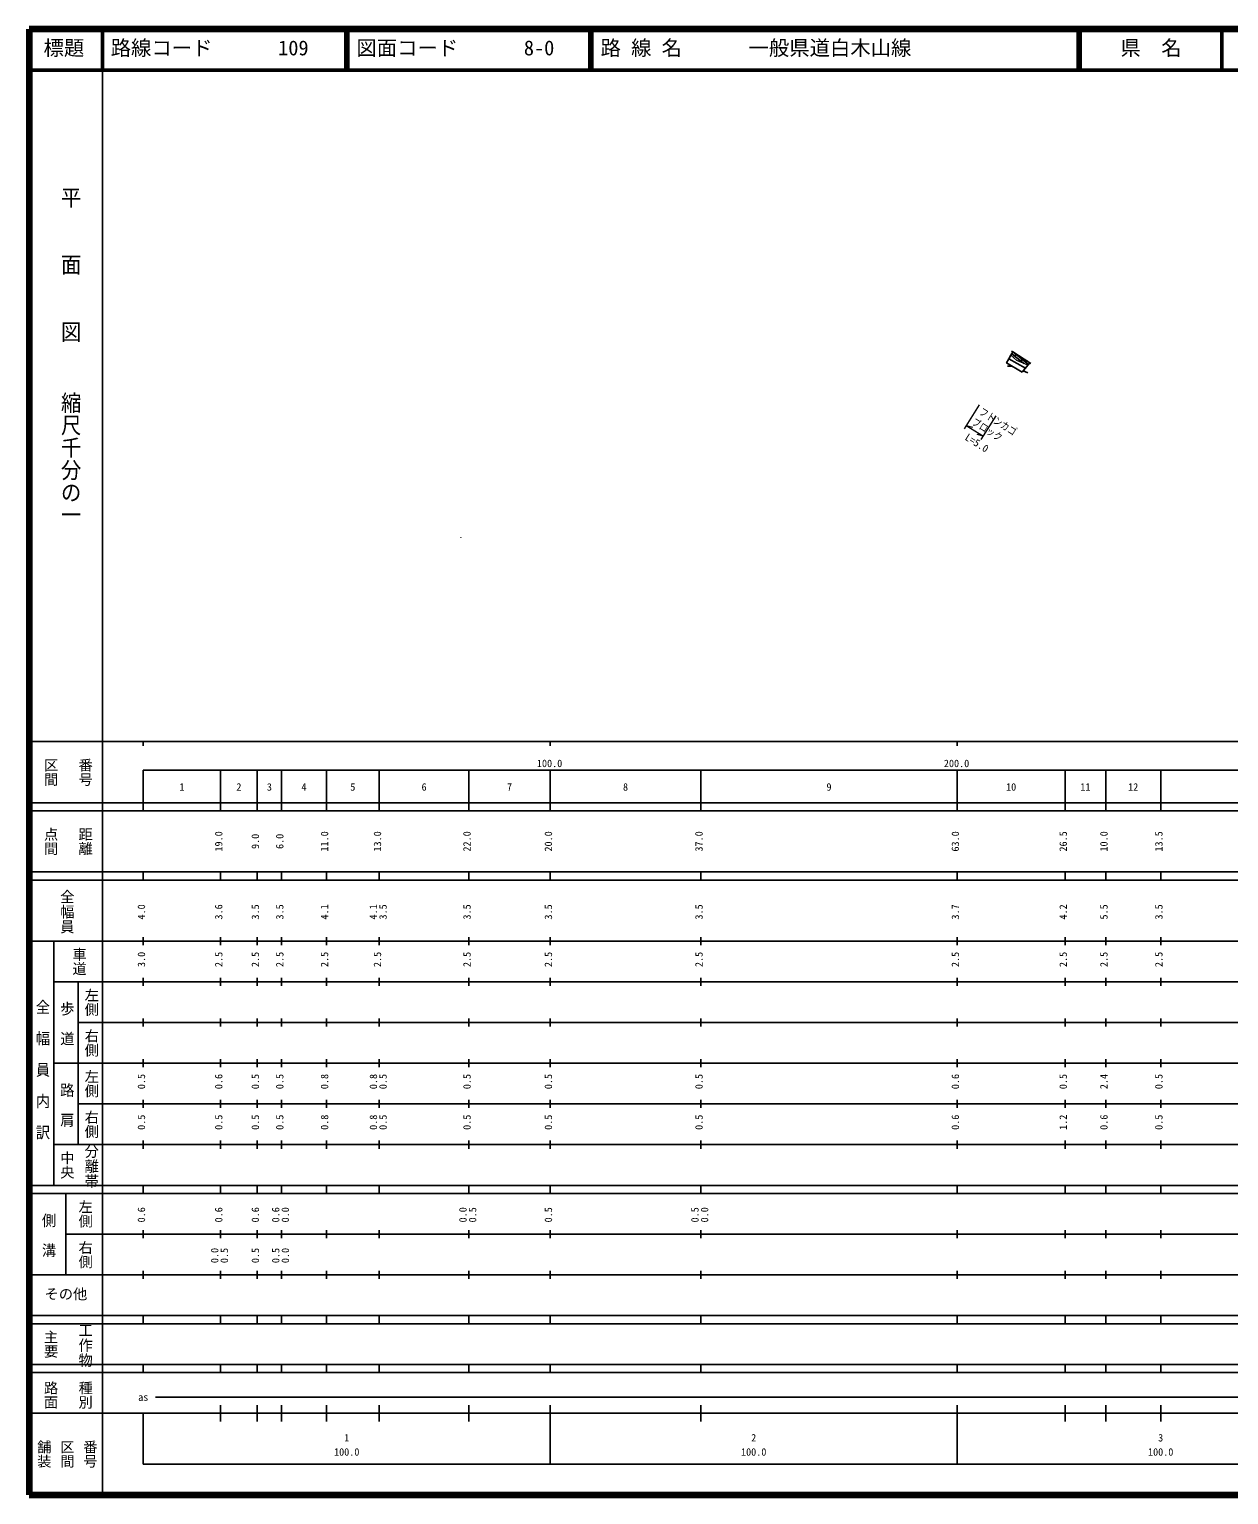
# Model space of a CAD drawing. Units: millimetres on the paper, with parts at other scales. Extents: x 40 to 680, y 20 to 380.
# Drawn here: x 40 to 334.7, y 20 to 380 of the extents above; entities that cross this region are included whole.
import ezdxf
from ezdxf.enums import TextEntityAlignment as Align

# ---------------------------------------------------------------- set-up
doc = ezdxf.new("R2010")
doc.units = ezdxf.units.MM
for name, color, linetype, lineweight in [('0_2', 7, 'Continuous', 13), ('M-BGD', 7, 'Continuous', 25), ('M-BGD-EXST', 7, 'Continuous', 25), ('M-BMK-HTXT', 7, 'Continuous', 13), ('M-BMK-OTRS', 5, 'Continuous', 25), ('M-STR-HTXT', 7, 'Continuous', 13), ('M-STR-STR3', 7, 'Continuous', 25), ('M-TTL', 2, 'Continuous', 140), ('M-TTL-BAND', 7, 'Continuous', 25), ('M-TTL-LINE', 7, 'Continuous', 50)]:
    doc.layers.add(name, color=color, linetype=linetype, lineweight=lineweight)
doc.layers.add('M-TTL-TXT', color=7, linetype='Continuous')
doc.styles.add('@ＭＳ ゴシック', font='')
doc.styles.add('ＭＳ ゴシック', font='')
doc.styles.get('@ＭＳ ゴシック').set_extended_font_data('@MS Gothic')
doc.styles.get('ＭＳ ゴシック').set_extended_font_data('MS Gothic')

msp = doc.modelspace()

# ---------------------------------------------------------------- linework, layer by layer
at = {"layer": '0_2'}
msp.add_line((282.658, 298.619), (281.209, 299.949), dxfattribs=at)
msp.add_lwpolyline([(285.84, 298.098), (285.365, 297.504), (282.658, 298.619)], dxfattribs=at)
at = {"layer": 'M-BGD'}
for p, q in [((280.343, 297.275), (281.42, 297.276)), ((285.315, 295.57), (284.227, 296.08))]:
    msp.add_line(p, q, dxfattribs=at)
at = {"layer": 'M-BGD-EXST'}
msp.add_line((281.209, 299.949), (281.655, 300.745), dxfattribs=at)
at = {"layer": 'M-BMK-HTXT'}
for radius in [0.0313, 0.025, 0.0188, 0.0125, 0.0063]:
    msp.add_circle((146.036, 255.084), radius, dxfattribs=at)
at = {"layer": 'M-BMK-OTRS'}
for p, q in [((281.655, 300.745), (281.315, 300.909)), ((281.655, 300.745), (285.84, 298.098)), ((285.84, 298.098), (286.122, 297.925))]:
    msp.add_line(p, q, dxfattribs=at)
at = {"layer": 'M-STR-HTXT'}
for p, q in [((273.413, 287.716), (269.698, 281.843)), ((273.883, 279.196), (277.598, 285.069)), ((270.233, 282.688), (271.725, 282.241)), ((270.233, 282.688), (274.418, 280.041)), ((274.418, 280.041), (272.925, 280.488))]:
    msp.add_line(p, q, dxfattribs=at)
at = {"layer": 'M-STR-STR3'}
for p, q in [((281.209, 299.949), (281.655, 300.745)), ((284.338, 297.927), (281.407, 300.303)), ((285.479, 297.646), (281.655, 300.745)), ((282.432, 300.116), (282.117, 299.727)), ((283.357, 299.669), (283.209, 299.486)), ((283.986, 298.856), (283.671, 298.468)), ((283.984, 295.775), (285.365, 297.504)), ((285.058, 298.592), (284.763, 298.227)), ((285.791, 298.037), (285.275, 298.455)), ((285.48, 297.646), (285.479, 297.646)), ((285.795, 298.034), (285.791, 298.037))]:
    msp.add_line(p, q, dxfattribs=at)
for points in [[(283.984, 295.775), (280.114, 298.041), (280.72, 299.077)], [(281.209, 299.949), (280.72, 299.077), (284.741, 296.723)]]:
    msp.add_lwpolyline(points, dxfattribs=at)
at = {"layer": 'M-TTL'}
for p, q in [((40, 380), (40, 20)), ((680, 380), (40, 380)), ((40, 20), (680, 20))]:
    msp.add_line(p, q, dxfattribs=at)
at = {"layer": 'M-TTL-BAND'}
for p, q in [((58, 370), (58, 20)), ((40, 205), (579, 205)), ((68, 205), (68, 204)), ((168, 205), (168, 204)), ((268, 205), (268, 204)), ((68, 198), (579, 198)), ((68, 198), (68, 188)), ((87, 188), (87, 198)), ((96, 188), (96, 198)), ((102, 188), (102, 198)), ((113, 188), (113, 198)), ((126, 188), (126, 198)), ((148, 188), (148, 198)), ((168, 188), (168, 198)), ((205, 188), (205, 198)), ((268, 188), (268, 198)), ((294.5, 188), (294.5, 198)), ((304.5, 188), (304.5, 198)), ((318, 188), (318, 198)), ((40, 190), (579, 190)), ((40, 188), (579, 188)), ((40, 173), (579, 173)), ((68, 171), (68, 173)), ((87, 171), (87, 173)), ((96, 171), (96, 173)), ((102, 171), (102, 173)), ((113, 171), (113, 173)), ((126, 171), (126, 173)), ((148, 171), (148, 173)), ((168, 171), (168, 173)), ((205, 171), (205, 173)), ((268, 171), (268, 173)), ((294.5, 171), (294.5, 173)), ((304.5, 171), (304.5, 173)), ((318, 171), (318, 173)), ((40, 171), (579, 171)), ((40, 156), (579, 156)), ((46, 96), (46, 156)), ((68, 155), (68, 157)), ((87, 155), (87, 157)), ((96, 155), (96, 157)), ((102, 155), (102, 157)), ((113, 155), (113, 157)), ((126, 155), (126, 157)), ((148, 155), (148, 157)), ((168, 155), (168, 157)), ((205, 155), (205, 157)), ((268, 155), (268, 157)), ((294.5, 155), (294.5, 157)), ((304.5, 155), (304.5, 157)), ((318, 155), (318, 157)), ((46, 146), (579, 146)), ((52, 146), (52, 106)), ((68, 145), (68, 147)), ((87, 145), (87, 147)), ((96, 145), (96, 147)), ((102, 145), (102, 147)), ((113, 145), (113, 147)), ((126, 145), (126, 147)), ((148, 145), (148, 147)), ((168, 145), (168, 147)), ((205, 145), (205, 147)), ((268, 145), (268, 147)), ((294.5, 145), (294.5, 147)), ((304.5, 145), (304.5, 147)), ((318, 145), (318, 147)), ((68, 135), (68, 137)), ((87, 135), (87, 137)), ((96, 135), (96, 137)), ((102, 135), (102, 137)), ((113, 135), (113, 137)), ((126, 135), (126, 137)), ((148, 135), (148, 137)), ((168, 135), (168, 137)), ((205, 135), (205, 137)), ((268, 135), (268, 137)), ((294.5, 135), (294.5, 137)), ((304.5, 135), (304.5, 137)), ((318, 135), (318, 137)), ((52, 136), (579, 136)), ((46, 126), (579, 126)), ((68, 125), (68, 127)), ((87, 125), (87, 127)), ((96, 125), (96, 127)), ((102, 125), (102, 127)), ((113, 125), (113, 127)), ((126, 125), (126, 127)), ((148, 125), (148, 127)), ((168, 125), (168, 127)), ((205, 125), (205, 127)), ((268, 125), (268, 127)), ((294.5, 125), (294.5, 127)), ((304.5, 125), (304.5, 127)), ((318, 125), (318, 127)), ((52, 116), (579, 116)), ((68, 115), (68, 117)), ((87, 115), (87, 117)), ((96, 115), (96, 117)), ((102, 115), (102, 117)), ((113, 115), (113, 117)), ((126, 115), (126, 117)), ((148, 115), (148, 117)), ((168, 115), (168, 117)), ((205, 115), (205, 117)), ((268, 115), (268, 117)), ((294.5, 115), (294.5, 117)), ((304.5, 115), (304.5, 117)), ((318, 115), (318, 117)), ((46, 106), (579, 106)), ((68, 105), (68, 107)), ((87, 105), (87, 107)), ((96, 105), (96, 107)), ((102, 105), (102, 107)), ((113, 105), (113, 107)), ((126, 105), (126, 107)), ((148, 105), (148, 107)), ((168, 105), (168, 107)), ((205, 105), (205, 107)), ((268, 105), (268, 107)), ((294.5, 105), (294.5, 107)), ((304.5, 105), (304.5, 107)), ((318, 105), (318, 107)), ((40, 96), (579, 96)), ((40, 94), (579, 94)), ((49, 94), (49, 74)), ((68, 94), (68, 96)), ((87, 94), (87, 96)), ((96, 94), (96, 96)), ((102, 94), (102, 96)), ((113, 94), (113, 96)), ((126, 94), (126, 96)), ((148, 94), (148, 96)), ((168, 94), (168, 96)), ((205, 94), (205, 96)), ((268, 94), (268, 96)), ((294.5, 94), (294.5, 96)), ((304.5, 94), (304.5, 96)), ((318, 94), (318, 96)), ((49, 84), (579, 84)), ((68, 83), (68, 85)), ((87, 83), (87, 85)), ((96, 83), (96, 85)), ((102, 83), (102, 85)), ((113, 83), (113, 85)), ((126, 83), (126, 85)), ((148, 83), (148, 85)), ((168, 83), (168, 85)), ((205, 83), (205, 85)), ((268, 83), (268, 85)), ((294.5, 83), (294.5, 85)), ((304.5, 83), (304.5, 85)), ((318, 83), (318, 85)), ((40, 74), (579, 74)), ((68, 73), (68, 75)), ((87, 73), (87, 75)), ((96, 73), (96, 75)), ((102, 73), (102, 75)), ((113, 73), (113, 75)), ((126, 73), (126, 75)), ((148, 73), (148, 75)), ((168, 73), (168, 75)), ((205, 73), (205, 75)), ((268, 73), (268, 75)), ((294.5, 73), (294.5, 75)), ((304.5, 73), (304.5, 75)), ((318, 73), (318, 75)), ((40, 64), (579, 64)), ((40, 62), (579, 62)), ((68, 62), (68, 64)), ((87, 62), (87, 64)), ((96, 62), (96, 64)), ((102, 62), (102, 64)), ((113, 62), (113, 64)), ((126, 62), (126, 64)), ((148, 62), (148, 64)), ((168, 62), (168, 64)), ((205, 62), (205, 64)), ((268, 62), (268, 64)), ((294.5, 62), (294.5, 64)), ((304.5, 62), (304.5, 64)), ((318, 62), (318, 64)), ((40, 52), (579, 52)), ((68, 50), (68, 52)), ((87, 50), (87, 52)), ((96, 50), (96, 52)), ((102, 50), (102, 52)), ((113, 50), (113, 52)), ((126, 50), (126, 52)), ((148, 50), (148, 52)), ((168, 50), (168, 52)), ((205, 50), (205, 52)), ((268, 50), (268, 52)), ((294.5, 50), (294.5, 52)), ((304.5, 50), (304.5, 52)), ((318, 50), (318, 52)), ((40, 50), (579, 50)), ((71, 44), (565, 44)), ((40, 40), (579, 40)), ((68, 40), (68, 27.5)), ((87, 38), (87, 42)), ((96, 38), (96, 42)), ((102, 38), (102, 42)), ((113, 38), (113, 42)), ((126, 38), (126, 42)), ((148, 38), (148, 42)), ((168, 27.5), (168, 42)), ((205, 38), (205, 42)), ((268, 27.5), (268, 42)), ((294.5, 38), (294.5, 42)), ((304.5, 38), (304.5, 42)), ((318, 38), (318, 42)), ((68, 27.5), (579, 27.5))]:
    msp.add_line(p, q, dxfattribs=at)
at = {"layer": 'M-TTL-LINE'}
for p, q in [((58, 380), (58, 370)), ((117.75, 380), (117.75, 370)), ((118.25, 380), (118.25, 370)), ((177.75, 380), (177.75, 370)), ((178.25, 380), (178.25, 370)), ((297.75, 380), (297.75, 370)), ((298.25, 380), (298.25, 370)), ((333, 380), (333, 370)), ((40, 370), (680, 370))]:
    msp.add_line(p, q, dxfattribs=at)

# ---------------------------------------------------------------- texts
at = {"layer": 'M-STR-HTXT', "style": 'ＭＳ ゴシック', "width": 0.8}
for s, p in [('フトンカゴ', (272.91, 285.121)), ('ブロック', (271.122, 282.597))]:
    msp.add_text(s, height=1.833, rotation=327.7, dxfattribs=at).set_placement(p, align=Align.BOTTOM_LEFT)
at = {"layer": 'M-STR-HTXT', "style": 'ＭＳ ゴシック'}
msp.add_text('L=5.0', height=1.833, rotation=327.7, dxfattribs=at).set_placement((269.419, 278.82), align=Align.BOTTOM_LEFT)
at = {"layer": 'M-TTL-BAND', "style": '@ＭＳ ゴシック'}
for s, height, width, p in [('平\u3000\u3000面\u3000\u3000図', 3.666, 1.1, (47.277, 341.475)), ('縮尺千分の一', 3.666, 1.1, (47.277, 291.03)), ('全幅員', 2.566, 1.05, (47.25, 168.75)), ('全\u3000幅\u3000員\u3000内\u3000訳', 2.566, 1.1, (41.25, 141.75)), ('歩\u3000道', 2.566, 1.05, (47.25, 141.25)), ('路\u3000肩', 2.566, 1.05, (47.25, 121.25)), ('分離帯', 2.566, 1.05, (53.25, 106.25)), ('側\u3000溝', 2.566, 1.05, (42.75, 89.25)), ('工作物', 2.566, 1.05, (51.75, 62.25))]:
    msp.add_text(s, height=height, rotation=270, dxfattribs=dict(at, width=width)).set_placement(p, align=Align.BOTTOM_LEFT)
at = {"layer": 'M-TTL-BAND'}
for s, height, rotation, style, p in [('区間', 2.566, 270, '@ＭＳ ゴシック', (43.25, 201)), ('番号', 2.566, 270, '@ＭＳ ゴシック', (51.75, 201)), ('点間', 2.566, 270, '@ＭＳ ゴシック', (43.25, 184)), ('距離', 2.566, 270, '@ＭＳ ゴシック', (51.75, 184)), ('19.0', 1.833, 90, 'ＭＳ ゴシック', (88, 178)), ('9.0', 1.833, 90, 'ＭＳ ゴシック', (97, 178.625)), ('6.0', 1.833, 90, 'ＭＳ ゴシック', (103, 178.625)), ('11.0', 1.833, 90, 'ＭＳ ゴシック', (114, 178)), ('13.0', 1.833, 90, 'ＭＳ ゴシック', (127, 178)), ('22.0', 1.833, 90, 'ＭＳ ゴシック', (149, 178)), ('20.0', 1.833, 90, 'ＭＳ ゴシック', (169, 178)), ('37.0', 1.833, 90, 'ＭＳ ゴシック', (206, 178)), ('63.0', 1.833, 90, 'ＭＳ ゴシック', (269, 178)), ('26.5', 1.833, 90, 'ＭＳ ゴシック', (295.5, 178)), ('10.0', 1.833, 90, 'ＭＳ ゴシック', (305.5, 178)), ('13.5', 1.833, 90, 'ＭＳ ゴシック', (319, 178)), ('4.0', 1.833, 90, 'ＭＳ ゴシック', (69, 161.299)), ('3.6', 1.833, 90, 'ＭＳ ゴシック', (88, 161.299)), ('3.5', 1.833, 90, 'ＭＳ ゴシック', (97, 161.299)), ('3.5', 1.833, 90, 'ＭＳ ゴシック', (103, 161.299)), ('4.1', 1.833, 90, 'ＭＳ ゴシック', (114, 161.299)), ('4.1', 1.833, 90, 'ＭＳ ゴシック', (126, 161.299)), ('3.5', 1.833, 90, 'ＭＳ ゴシック', (128.37, 161.299)), ('3.5', 1.833, 90, 'ＭＳ ゴシック', (149, 161.299)), ('3.5', 1.833, 90, 'ＭＳ ゴシック', (169, 161.299)), ('3.5', 1.833, 90, 'ＭＳ ゴシック', (206, 161.299)), ('3.7', 1.833, 90, 'ＭＳ ゴシック', (269, 161.299)), ('4.2', 1.833, 90, 'ＭＳ ゴシック', (295.5, 161.299)), ('5.5', 1.833, 90, 'ＭＳ ゴシック', (305.5, 161.299)), ('3.5', 1.833, 90, 'ＭＳ ゴシック', (319, 161.299)), ('車道', 2.566, 270, '@ＭＳ ゴシック', (50.25, 154.5)), ('3.0', 1.833, 90, 'ＭＳ ゴシック', (69, 149.625)), ('2.5', 1.833, 90, 'ＭＳ ゴシック', (88, 149.625)), ('2.5', 1.833, 90, 'ＭＳ ゴシック', (97, 149.625)), ('2.5', 1.833, 90, 'ＭＳ ゴシック', (103, 149.625)), ('2.5', 1.833, 90, 'ＭＳ ゴシック', (114, 149.625)), ('2.5', 1.833, 90, 'ＭＳ ゴシック', (127, 149.625)), ('2.5', 1.833, 90, 'ＭＳ ゴシック', (149, 149.625)), ('2.5', 1.833, 90, 'ＭＳ ゴシック', (169, 149.625)), ('2.5', 1.833, 90, 'ＭＳ ゴシック', (206, 149.625)), ('2.5', 1.833, 90, 'ＭＳ ゴシック', (269, 149.625)), ('2.5', 1.833, 90, 'ＭＳ ゴシック', (295.5, 149.625)), ('2.5', 1.833, 90, 'ＭＳ ゴシック', (305.5, 149.625)), ('2.5', 1.833, 90, 'ＭＳ ゴシック', (319, 149.625)), ('左側', 2.566, 270, '@ＭＳ ゴシック', (53.25, 144.5)), ('右側', 2.566, 270, '@ＭＳ ゴシック', (53.25, 134.5)), ('左側', 2.566, 270, '@ＭＳ ゴシック', (53.25, 124.5)), ('0.5', 1.833, 90, 'ＭＳ ゴシック', (69, 119.625)), ('0.6', 1.833, 90, 'ＭＳ ゴシック', (88, 119.625)), ('0.5', 1.833, 90, 'ＭＳ ゴシック', (97, 119.625)), ('0.5', 1.833, 90, 'ＭＳ ゴシック', (103, 119.625)), ('0.8', 1.833, 90, 'ＭＳ ゴシック', (114, 119.625)), ('0.8', 1.833, 90, 'ＭＳ ゴシック', (126, 119.625)), ('0.5', 1.833, 90, 'ＭＳ ゴシック', (128.37, 119.625)), ('0.5', 1.833, 90, 'ＭＳ ゴシック', (149, 119.625)), ('0.5', 1.833, 90, 'ＭＳ ゴシック', (169, 119.625)), ('0.5', 1.833, 90, 'ＭＳ ゴシック', (206, 119.625)), ('0.6', 1.833, 90, 'ＭＳ ゴシック', (269, 119.625)), ('0.5', 1.833, 90, 'ＭＳ ゴシック', (295.5, 119.625)), ('2.4', 1.833, 90, 'ＭＳ ゴシック', (305.5, 119.625)), ('0.5', 1.833, 90, 'ＭＳ ゴシック', (319, 119.625)), ('右側', 2.566, 270, '@ＭＳ ゴシック', (53.25, 114.5)), ('0.5', 1.833, 90, 'ＭＳ ゴシック', (69, 109.625)), ('0.5', 1.833, 90, 'ＭＳ ゴシック', (88, 109.625)), ('0.5', 1.833, 90, 'ＭＳ ゴシック', (97, 109.625)), ('0.5', 1.833, 90, 'ＭＳ ゴシック', (103, 109.625)), ('0.8', 1.833, 90, 'ＭＳ ゴシック', (114, 109.625)), ('0.8', 1.833, 90, 'ＭＳ ゴシック', (126, 109.625)), ('0.5', 1.833, 90, 'ＭＳ ゴシック', (128.37, 109.625)), ('0.5', 1.833, 90, 'ＭＳ ゴシック', (149, 109.625)), ('0.5', 1.833, 90, 'ＭＳ ゴシック', (169, 109.625)), ('0.5', 1.833, 90, 'ＭＳ ゴシック', (206, 109.625)), ('0.6', 1.833, 90, 'ＭＳ ゴシック', (269, 109.625)), ('1.2', 1.833, 90, 'ＭＳ ゴシック', (295.5, 109.625)), ('0.6', 1.833, 90, 'ＭＳ ゴシック', (305.5, 109.625)), ('0.5', 1.833, 90, 'ＭＳ ゴシック', (319, 109.625)), ('中央', 2.566, 270, '@ＭＳ ゴシック', (47.25, 104.5)), ('左側', 2.566, 270, '@ＭＳ ゴシック', (51.75, 92.5)), ('0.6', 1.833, 90, 'ＭＳ ゴシック', (69, 86.889)), ('0.6', 1.833, 90, 'ＭＳ ゴシック', (88, 86.889)), ('0.6', 1.833, 90, 'ＭＳ ゴシック', (97, 86.889)), ('0.6', 1.833, 90, 'ＭＳ ゴシック', (102, 86.889)), ('0.0', 1.833, 90, 'ＭＳ ゴシック', (104.37, 86.889)), ('0.0', 1.833, 90, 'ＭＳ ゴシック', (148, 86.889)), ('0.5', 1.833, 90, 'ＭＳ ゴシック', (150.37, 86.889)), ('0.5', 1.833, 90, 'ＭＳ ゴシック', (169, 86.889)), ('0.5', 1.833, 90, 'ＭＳ ゴシック', (205, 86.889)), ('0.0', 1.833, 90, 'ＭＳ ゴシック', (207.37, 86.889)), ('右側', 2.566, 270, '@ＭＳ ゴシック', (51.75, 82.5)), ('0.0', 1.833, 90, 'ＭＳ ゴシック', (87, 76.889)), ('0.5', 1.833, 90, 'ＭＳ ゴシック', (89.37, 76.889)), ('0.5', 1.833, 90, 'ＭＳ ゴシック', (97, 76.889)), ('0.5', 1.833, 90, 'ＭＳ ゴシック', (102, 76.889)), ('0.0', 1.833, 90, 'ＭＳ ゴシック', (104.37, 76.889)), ('主要', 2.566, 270, '@ＭＳ ゴシック', (43.25, 60.5)), ('路面', 2.566, 270, '@ＭＳ ゴシック', (43.25, 48)), ('種別', 2.566, 270, '@ＭＳ ゴシック', (51.75, 48)), ('舗装', 2.566, 270, '@ＭＳ ゴシック', (41.583, 33.5)), ('区間', 2.566, 270, '@ＭＳ ゴシック', (47.25, 33.5)), ('番号', 2.566, 270, '@ＭＳ ゴシック', (52.917, 33.5))]:
    msp.add_text(s, height=height, rotation=rotation, dxfattribs=dict(at, style=style)).set_placement(p, align=Align.BOTTOM_LEFT)
at = {"layer": 'M-TTL-BAND', "style": 'ＭＳ ゴシック'}
for s, height, p in [('100.0', 1.833, (164.719, 198.195)), ('200.0', 1.833, (264.719, 198.195)), ('1', 1.833, (76.875, 192.405)), ('2', 1.833, (90.875, 192.405)), ('3', 1.833, (98.375, 192.405)), ('4', 1.833, (106.875, 192.405)), ('5', 1.833, (118.875, 192.405)), ('6', 1.833, (136.375, 192.405)), ('7', 1.833, (157.375, 192.405)), ('8', 1.833, (185.875, 192.405)), ('9', 1.833, (235.875, 192.405)), ('10', 1.833, (280, 192.405)), ('11', 1.833, (298.25, 192.405)), ('12', 1.833, (310, 192.405)), ('その他', 2.566, (43.75, 67.25)), ('as', 1.833, (66.75, 42.5)), ('1', 1.833, (117.375, 32.523)), ('2', 1.833, (217.375, 32.523)), ('3', 1.833, (317.375, 32.523)), ('100.0', 1.833, (114.875, 29.033)), ('100.0', 1.833, (214.875, 29.033)), ('100.0', 1.833, (314.875, 29.033))]:
    msp.add_text(s, height=height, dxfattribs=at).set_placement(p, align=Align.BOTTOM_LEFT)
at = {"layer": 'M-TTL-TXT', "style": 'ＭＳ ゴシック'}
for s, p in [('標題', (43.5, 372.5)), ('路線コード', (60, 372.5)), ('109', (101.142, 372.5)), ('図面コード', (120.38, 372.5)), ('8-0', (161.521, 372.5)), ('路 線 名', (180.38, 372.5)), ('一般県道白木山線', (216.734, 372.5)), ('県\u3000名', (308.125, 372.5))]:
    msp.add_text(s, height=3.666, dxfattribs=at).set_placement(p, align=Align.BOTTOM_LEFT)

doc.saveas('drawing.dxf')
